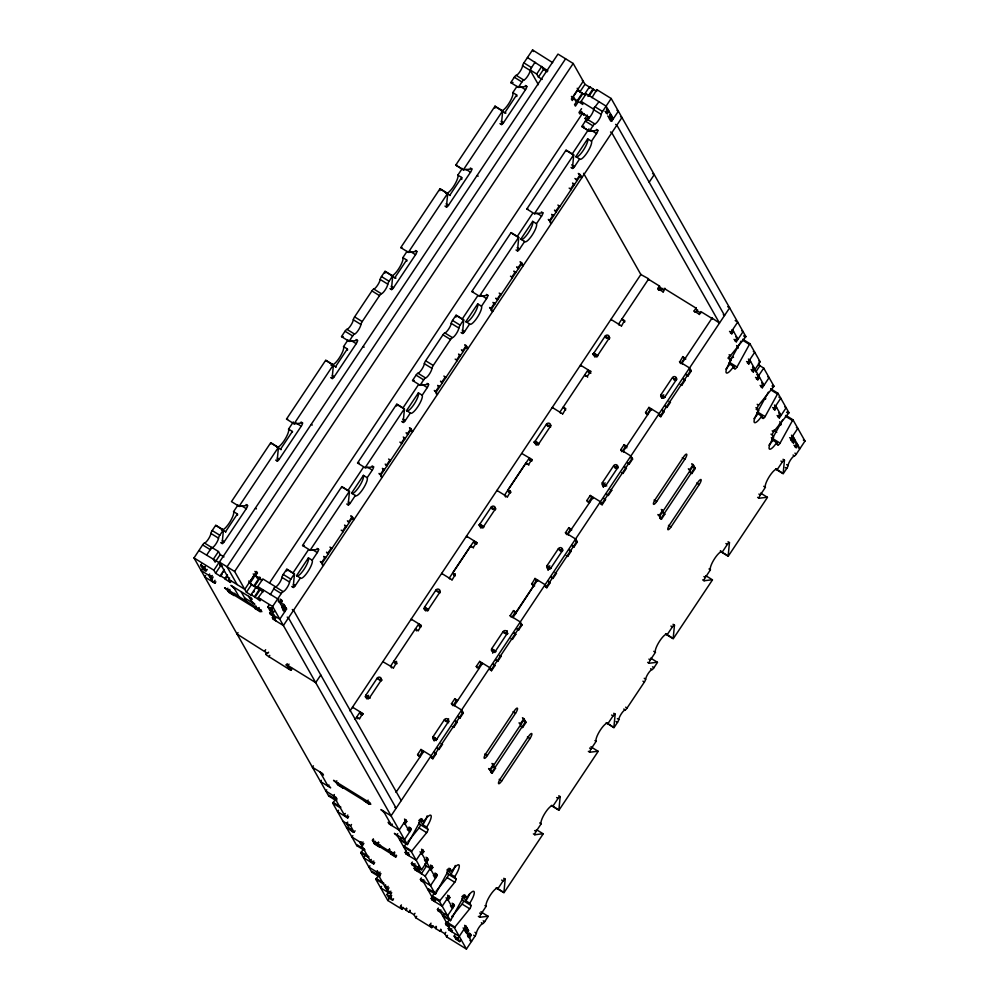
<?xml version="1.0" encoding="UTF-8"?>
<svg xmlns="http://www.w3.org/2000/svg" width="999" height="999" viewBox="0 0 999 999"><rect width="100%" height="100%" fill="white"/><g stroke="black" fill="none" stroke-linecap="round" stroke-linejoin="round"><path stroke-width="1.5" d="M215.747 526.348L215.821 525.524L223.426 530.219L222.128 543.493L220.704 542.619M270.729 443.843L270.816 443.007L278.421 447.714L277.123 460.989L275.687 460.114M286.701 571.078L286.863 569.418L294.468 574.113L293.169 587.4L291.745 586.513M325.724 361.338L325.799 360.502L333.404 365.209L332.105 378.484L330.681 377.597M341.77 487.737L341.858 486.913L349.463 491.608L348.164 504.882L346.728 504.008M384.94 273.177L385.102 271.528L392.707 276.224L391.408 289.498L389.985 288.624M396.678 406.056L396.84 404.408L404.445 409.103L403.146 422.377L401.723 421.503M439.935 190.672L440.097 189.011L447.702 193.719L446.403 206.993L444.967 206.106M455.981 317.083L456.143 315.422L463.748 320.117L462.45 333.391L461.026 332.517M494.917 108.167L495.079 106.506L502.684 111.201L501.386 124.488L499.962 123.601M516.008 250.012L517.445 250.886L518.743 237.612L511.138 232.917M566.033 151.236L566.121 150.399L573.726 155.107L572.427 168.381L571.003 167.507M503.771 878.283L505.194 879.17L503.896 892.444L496.278 887.749M558.753 795.778L560.177 796.653L558.878 809.939L552.222 805.831M613.748 713.274L615.172 714.148L613.873 727.434L606.256 722.739M673.051 624.288L674.475 625.162L673.176 638.448L665.559 633.753M728.034 541.783L729.457 542.657L728.159 555.943L720.554 551.248M783.029 459.278L784.452 460.152L783.154 473.439L776.011 469.031M320.779 674.999L315.696 682.617L288.049 665.546C281.056 661.475 296.303 673.526 289.323 669.43L266.621 655.207L265.821 654.333L268.619 652.197M386.925 894.517L390.597 896.752L392.607 900.311L388.836 897.926L386.925 894.555L387.899 893.181M426.061 857.192L428.346 859.59L421.578 869.754L411.326 851.648A3.084 0.774 -58.3 0 1 411.838 850.961L426.673 832.654A3.084 0.774 -58.3 0 0 427.934 829.357L426.635 827.072A10.777 2.71 -58.3 0 0 431.056 815.521A10.777 2.71 -58.3 0 0 423.626 821.74L422.327 819.467A3.084 0.774 -58.3 0 0 420.204 821.24L407.792 843.83A3.084 0.774 -58.3 0 1 407.33 844.58L399.725 839.884A3.084 0.774 -58.3 0 0 400.187 839.123L400.961 837.711M435.876 893.443L428.259 888.748A3.084 0.774 -58.3 0 1 427.797 889.51L435.402 894.205A3.084 0.774 -58.3 0 0 435.876 893.443L448.276 870.866A3.084 0.774 -58.3 0 1 450.399 869.08L451.698 871.365A10.777 2.71 -58.3 0 1 459.128 865.134A10.777 2.71 -58.3 0 1 454.707 876.697L456.006 878.983A3.084 0.774 -58.3 0 1 454.745 882.279L439.91 900.574A3.084 0.774 -58.3 0 0 439.398 901.273L450.399 920.703A3.084 0.774 -58.3 0 0 450.861 919.954L463.274 897.364A3.084 0.774 -58.3 0 1 465.397 895.591L466.695 897.864A10.777 2.71 -58.3 0 1 474.125 891.645A10.777 2.71 -58.3 0 1 469.705 903.196L471.004 905.481A3.084 0.774 -58.3 0 1 469.73 908.778L454.895 927.084A3.084 0.774 -58.3 0 0 454.395 927.771L466.433 949.05L475.087 936.075A3.084 0.774 -58.3 0 0 476.398 933.166A6.156 1.548 -58.3 0 1 479.008 927.372A6.156 1.548 -58.3 0 1 482.779 923.588A3.084 0.774 -58.3 0 0 484.665 921.702L488.236 916.345L480.906 911.837M730.182 360.889L739.485 343.956M740.259 342.545L741.046 341.121M733.466 367.894L734.889 368.781A3.084 0.774 -58.3 0 0 737.012 366.995L749.425 344.418A3.084 0.774 -58.3 0 1 749.887 343.656L742.756 339.248M450.399 920.703L442.794 916.008A3.084 0.774 -58.3 0 0 443.256 915.246L444.031 913.835M758.253 410.502L768.343 392.157M761.538 417.52L762.961 418.394A3.084 0.774 -58.3 0 0 765.084 416.62L777.497 394.031A3.084 0.774 -58.3 0 1 777.959 393.269L770.828 388.873M771.653 439.51A3.084 0.774 -58.3 0 0 772.477 438.424L782.554 420.079M776.535 444.018L777.959 444.905A3.084 0.774 -58.3 0 0 780.082 443.119L792.494 420.542A3.084 0.774 -58.3 0 1 792.956 419.78L785.826 415.372M328.708 796.041A3.084 0.774 -58.3 0 0 329.171 795.279L336.788 799.974A3.084 0.774 -58.3 0 1 336.313 800.736L328.708 796.041L194.006 557.942L202.622 544.917A3.084 0.774 -58.3 0 1 204.508 543.031A6.156 1.548 -58.3 0 0 208.279 539.26A6.156 1.548 -58.3 0 0 210.889 533.454A3.084 0.774 -58.3 0 1 212.2 530.556L215.772 525.199L223.376 529.895L219.805 535.252A3.084 0.774 -58.3 0 0 218.506 538.149A6.156 1.548 -58.3 0 1 215.884 543.956A6.156 1.548 -58.3 0 1 212.113 547.727A3.084 0.774 -58.3 0 0 210.24 549.625L202.622 544.917M349.076 341.296L352.647 335.939A3.084 0.774 -58.3 0 1 354.52 334.053A6.156 1.548 -58.3 0 0 358.291 330.282A6.156 1.548 -58.3 0 0 360.914 324.475A3.084 0.774 -58.3 0 1 362.212 321.578L379.52 295.617A3.084 0.774 -58.3 0 1 381.393 293.731A6.156 1.548 -58.3 0 0 385.164 289.96A6.156 1.548 -58.3 0 0 387.787 284.153A3.084 0.774 -58.3 0 1 389.086 281.256L392.657 275.899L385.052 271.204L381.481 276.561A3.084 0.774 -58.3 0 0 380.169 279.458A6.156 1.548 -58.3 0 1 377.56 285.264A6.156 1.548 -58.3 0 1 373.788 289.036A3.084 0.774 -58.3 0 0 371.903 290.921L354.608 316.883A3.084 0.774 -58.3 0 0 353.296 319.78A6.156 1.548 -58.3 0 1 350.686 325.587A6.156 1.548 -58.3 0 1 346.915 329.358A3.084 0.774 -58.3 0 0 345.03 331.243L341.458 336.601L349.263 341.408L357.505 340.384A3.084 0.774 -58.3 0 1 356.231 343.681L334.228 376.71A3.084 0.774 -58.3 0 1 332.105 378.484M552.672 62.65L532.567 49.95L523.888 62.875A3.084 0.774 -58.3 0 0 522.577 65.784A6.156 1.548 -58.3 0 1 519.967 71.591A6.156 1.548 -58.3 0 1 516.196 75.362A3.084 0.774 -58.3 0 0 514.31 77.248L510.739 82.605L518.543 87.413L526.785 86.389A3.084 0.774 -58.3 0 1 525.511 89.685L503.508 122.702A3.084 0.774 -58.3 0 1 501.386 124.488M221.403 529.882L221.728 529.395A10.777 2.71 -58.3 0 0 229.158 523.176A10.777 2.71 -58.3 0 0 233.579 511.625L238.012 504.957M281.206 449.637A10.777 2.71 -58.3 0 1 280.519 449.238L276.711 446.89A10.777 2.71 -58.3 0 0 284.141 440.671A10.777 2.71 -58.3 0 0 288.561 429.108L293.319 421.965M331.069 365.334L331.705 364.385A10.777 2.71 -58.3 0 0 339.136 358.166A10.777 2.71 -58.3 0 0 343.544 346.603L347.989 339.935M391.133 275.574A10.777 2.71 -58.3 0 0 398.651 268.856A10.777 2.71 -58.3 0 0 402.859 257.63L406.98 251.436M445.679 193.369L445.991 192.894A10.777 2.71 -58.3 0 0 453.421 186.676A10.777 2.71 -58.3 0 0 457.842 175.112L462.287 168.444M505.981 113.024A10.777 2.71 -58.3 0 1 504.782 112.737L500.986 110.39A10.777 2.71 -58.3 0 0 508.416 104.158A10.777 2.71 -58.3 0 0 512.824 92.607L516.958 86.413M206.693 555.019L211.763 547.402L218.456 551.535L220.18 554.582L223.988 556.93M239.098 506.318L278.371 447.39L270.754 442.694L231.481 501.61L239.285 506.431L247.527 505.394A3.084 0.774 -58.3 0 1 246.266 508.703L224.251 541.72A3.084 0.774 -58.3 0 1 222.128 543.493M294.081 423.813L333.354 364.885L325.749 360.177L286.476 419.105L294.28 423.913L302.51 422.889A3.084 0.774 -58.3 0 1 301.248 426.198L279.245 459.215A3.084 0.774 -58.3 0 1 277.123 460.989M408.379 252.322L447.652 193.394L440.035 188.686L400.761 247.615L408.566 252.422L416.808 251.398A3.084 0.774 -58.3 0 1 415.547 254.708L393.531 287.724A3.084 0.774 -58.3 0 1 391.408 289.498M518.356 87.3L521.928 81.943A3.084 0.774 -58.3 0 1 523.801 80.057A6.156 1.548 -58.3 0 0 527.572 76.286A6.156 1.548 -58.3 0 0 530.194 70.479A3.084 0.774 -58.3 0 1 531.493 67.582L523.888 62.875M538.399 84.703L530.019 69.893L535.064 62.225L535.701 63.337M200.624 565.184C208.779 568.481 206.893 576.161 200.624 565.272L201.573 563.848M225.811 532.042A10.777 2.71 -58.3 0 1 225.524 531.755L237.375 513.973L233.579 511.625M280.519 449.238L292.37 431.468L288.561 429.108M331.705 364.385L335.502 366.733L347.352 348.951L343.544 346.603M391.009 275.399L394.805 277.747L406.655 259.977L402.859 257.63M450.074 195.542A10.777 2.71 -58.3 0 1 449.8 195.242L461.65 177.46L457.842 175.112M504.782 112.737L516.633 94.955L512.824 92.607M201.186 570.629L202.135 569.205M203.421 567.107L202.472 568.543L206.256 570.841L207.23 569.455M205.382 566.196L204.458 567.669L200.649 565.322M446.403 206.993A3.084 0.774 -58.3 0 0 448.526 205.22L470.529 172.19A3.084 0.774 -58.3 0 0 471.79 168.893L470.367 168.007M218.456 551.535L213.374 559.153L214.673 561.438M542.232 79.408L538.424 77.06L536.7 74.013L541.783 66.396L543.506 69.443L547.315 71.791M205.719 575.549L204.77 576.972L214.91 583.241L215.871 581.805M215.097 562.2L220.18 554.582M538.424 77.06L543.506 69.443M209.615 574.013L208.766 575.287L212.35 581.63M210.602 575.424L209.653 576.848L212.188 578.421L213.137 576.985M221.303 575.436L220.667 576.386L215.597 573.251L213.873 570.217L218.943 562.587L199.3 550.724M229.47 579.845L219.418 562.087L557.979 54.083L573.201 63.486L584.977 84.291L590.047 87.425L589.41 88.374M212.188 578.421L211.326 576.898L212.275 575.461M215.597 573.251L220.667 565.634L218.943 562.587M212.475 578.721L211.513 580.157L214.91 583.241M214.048 581.718L215.01 580.294M220.667 576.386L220.23 575.624L224.363 569.442M221.616 574.962L222.253 574.013M223.526 572.102L224.151 571.153M565.596 58.791L227.035 566.783L237.075 584.54M231.343 580.968L230.382 582.392L225.312 579.258L224.887 578.496L227.422 574.687M225.312 579.258L227.535 575.923M230.382 582.392L228.659 579.345L229.62 577.922M252.123 594.467L251.486 595.416L246.416 592.282L234.64 571.478L573.201 63.486M227.884 588.199L227.148 589.31L228.858 592.345L233.928 595.479L234.877 594.043M229.92 589.373L228.446 591.595L259.728 610.901L260.464 609.79M228.858 592.345L229.807 590.909M234.453 593.281L233.928 595.479M244.767 589.385L256.543 571.465L257.405 572.989L255.707 575.524L257.243 578.234M582.255 80.632L583.254 81.244L571.403 99.026L572.265 100.549L573.95 98.014L571.416 96.441M254.408 575.224L249.338 582.842L254.408 586.475L259.49 578.846L254.408 575.224L254.845 575.986M577.734 101.336L582.817 93.719L577.734 90.085L572.664 97.702L582.817 104.47L581.093 101.423L586.163 93.806L606.106 106.119L613.286 118.806L610.751 117.233M250.612 582.33L253.996 577.247M246.416 592.282L251.486 584.665L248.763 581.006M585.352 95.28L579.895 91.908L584.977 84.291M253.983 585.714L259.066 578.084M577.31 100.574L582.392 92.957M577.959 102.323L575.424 106.131L574.562 104.608L576.248 102.073L573.95 98.014M251.486 595.416L251.049 594.655L256.131 587.037L263.149 591.87M585.926 93.619L584.964 95.042L584.54 94.281L589.61 86.663L596.64 91.496M253.709 592.082L254.345 591.133M251.486 584.665L259.49 589.597L257.767 586.563L262.837 578.933L275.175 586.55L270.342 594.617M260.926 599.238L259.977 600.661L254.47 596.765L259.553 589.148M587.961 96.391L593.031 88.774M254.907 597.527L259.977 589.909M589.023 96.204L593.468 89.535M581.555 108.666L579.008 112.475L579.87 113.998L581.568 111.463L582.567 113.237L269.505 582.966M259.977 600.661L258.254 597.614L263.574 590.421M734.889 368.781L733.603 366.496A10.777 2.71 -58.3 0 1 726.173 372.714A10.777 2.71 -58.3 0 1 730.581 361.163L729.295 358.878A3.084 0.774 -58.3 0 1 730.556 355.582L745.391 337.287A3.084 0.774 -58.3 0 0 745.891 336.588L611.188 98.501L596.815 89.623L591.982 97.677M238.024 632.642L237.075 634.065L267.695 653.508M255.894 605.856L254.633 607.767L255.057 608.528L260.14 611.663L261.089 610.227M583.354 114.535L583.99 113.574M255.057 608.528L256.019 607.092M583.778 115.297L584.415 114.336M259.166 607.517L258.429 608.628L259.728 610.901M585.701 119.405L585.139 118.406L587.362 115.072M281.268 593.518L273.664 588.823A3.084 0.774 -58.3 0 1 275.549 586.925A6.156 1.548 -58.3 0 0 279.32 583.154A6.156 1.548 -58.3 0 0 281.93 577.347A3.084 0.774 -58.3 0 1 283.241 574.45L286.813 569.093L294.418 573.788L290.846 579.145A3.084 0.774 -58.3 0 0 289.548 582.055A6.156 1.548 -58.3 0 1 286.925 587.849A6.156 1.548 -58.3 0 1 283.154 591.633A3.084 0.774 -58.3 0 0 281.268 593.518L272.627 606.493L407.33 844.58M420.117 385.202L423.676 379.845A3.084 0.774 -58.3 0 1 425.562 377.947A6.156 1.548 -58.3 0 0 429.333 374.175A6.156 1.548 -58.3 0 0 431.943 368.369A3.084 0.774 -58.3 0 1 433.254 365.472L450.549 339.523A3.084 0.774 -58.3 0 1 452.435 337.625A6.156 1.548 -58.3 0 0 456.206 333.853A6.156 1.548 -58.3 0 0 458.828 328.047A3.084 0.774 -58.3 0 1 460.127 325.15L463.698 319.792L456.093 315.097L452.522 320.454A3.084 0.774 -58.3 0 0 451.211 323.351A6.156 1.548 -58.3 0 1 448.601 329.158A6.156 1.548 -58.3 0 1 444.83 332.929A3.084 0.774 -58.3 0 0 442.944 334.815L425.649 360.776A3.084 0.774 -58.3 0 0 424.338 363.673A6.156 1.548 -58.3 0 1 421.728 369.48A6.156 1.548 -58.3 0 1 417.957 373.251A3.084 0.774 -58.3 0 0 416.071 375.137L412.5 380.494L420.304 385.314L428.534 384.278A3.084 0.774 -58.3 0 1 427.272 387.587L422.202 395.204A10.777 2.71 -58.3 0 1 417.782 406.755A10.777 2.71 -58.3 0 1 410.352 412.987L405.269 420.604A3.084 0.774 -58.3 0 1 403.146 422.377M602.534 111.476L594.929 106.781A3.084 0.774 -58.3 0 0 593.618 109.678A6.156 1.548 -58.3 0 1 591.008 115.484A6.156 1.548 -58.3 0 1 587.237 119.256A3.084 0.774 -58.3 0 0 585.352 121.141L581.78 126.498L589.398 131.194L592.956 125.837A3.084 0.774 -58.3 0 1 594.842 123.951A6.156 1.548 -58.3 0 0 598.613 120.18A6.156 1.548 -58.3 0 0 601.223 114.373A3.084 0.774 -58.3 0 1 602.534 111.476L611.188 98.501M598.975 101.711L593.418 109.041L581.093 101.423M586.438 120.692L588.661 117.358M587.275 118.119L588.861 118.431M268.793 605.344L267.894 606.868L271.691 609.215M293.182 572.664L308.316 549.962M348.176 490.159L363.299 467.457M403.159 407.654L418.294 384.952M462.462 318.669L477.597 295.966M517.457 236.164L532.579 213.461M572.439 153.646L588.948 128.883M271.266 607.654L269.68 610.039L273.476 612.512L271.603 609.078L272.59 607.692M310.14 550.212L349.413 491.283L341.795 486.588L302.522 545.516L310.327 550.324L318.569 549.3A3.084 0.774 -58.3 0 1 317.295 552.597L312.225 560.214A10.777 2.71 -58.3 0 1 307.804 571.765A10.777 2.71 -58.3 0 1 300.374 577.996L295.292 585.614A3.084 0.774 -58.3 0 1 293.169 587.4M365.122 467.707L404.395 408.778L396.79 404.083L357.517 463.012L365.322 467.819L373.551 466.783A3.084 0.774 -58.3 0 1 372.29 470.092L367.207 477.709A10.777 2.71 -58.3 0 1 362.799 489.26A10.777 2.71 -58.3 0 1 355.357 495.492L350.287 503.109A3.084 0.774 -58.3 0 1 348.164 504.882M479.42 296.216L518.693 237.287L511.076 232.592L471.803 291.521L479.607 296.328L487.849 295.292A3.084 0.774 -58.3 0 1 486.575 298.601L481.506 306.218A10.777 2.71 -58.3 0 1 477.085 317.769A10.777 2.71 -58.3 0 1 469.655 324.001L464.572 331.618A3.084 0.774 -58.3 0 1 462.45 333.391M534.403 213.711L573.676 154.783L566.071 150.075L526.798 209.003L534.602 213.823L542.832 212.787A3.084 0.774 -58.3 0 1 541.57 216.096L536.488 223.714A10.777 2.71 -58.3 0 1 532.08 235.264A10.777 2.71 -58.3 0 1 524.637 241.496L519.567 249.113A3.084 0.774 -58.3 0 1 517.445 250.886M274.013 614.572L273.052 616.008L270.517 614.435L269.655 612.911L270.617 611.488M270.517 614.435L271.478 613.011M300.374 577.996L296.566 575.649L308.416 557.867L312.225 560.214M355.357 495.492L351.561 493.144L363.411 475.362L367.207 477.709M410.352 412.987L406.543 410.626L418.394 392.857L422.202 395.204M469.655 324.001L465.846 321.653L477.697 303.871L481.506 306.218M524.637 241.496L520.841 239.136L532.692 221.366L536.488 223.714M579.632 158.978L575.824 156.631L587.674 138.861L591.483 141.209A10.777 2.71 -58.3 0 1 587.062 152.76A10.777 2.71 -58.3 0 1 579.632 158.978L574.55 166.608A3.084 0.774 -58.3 0 1 572.427 168.381M279.982 599L281.406 599.887L279.72 602.422L278.284 601.548M606.443 109.628L608.978 111.189L607.292 113.736L606.43 112.213L608.116 109.665L606.693 108.791M274.438 610.963L273.489 612.387L269.68 610.039L267.819 606.73L271.553 609.015M607.292 111.538L607.916 110.589M273.039 613.211L272.19 614.485L275.786 620.829M280.569 603.945L282.267 601.41L281.406 599.887M620.529 116.646L621.952 117.532L283.391 625.524L273.251 619.255L272.39 617.732L273.339 616.308M591.483 141.209L596.553 133.579A3.084 0.774 -58.3 0 0 597.814 130.282L596.391 129.408M273.251 619.255L274.201 617.832M282.367 607.117L284.066 604.582L282.642 603.696M609.727 114.71L611.638 115.884L609.939 118.431L609.078 116.908L610.776 114.361M275.874 617.869L274.925 619.305L272.39 617.732M284.066 604.582L284.927 606.106L283.229 608.641L281.805 607.754M284.29 606.618L285.714 607.492L284.016 610.039L282.592 609.153M616.932 110.302L618.369 111.189L611.588 121.341L610.726 119.818L612.424 117.283L610.052 115.809M285.714 607.492L286.576 609.015L279.807 619.18L269.655 612.911M322.028 564.535L323.451 565.409L321.728 562.362L325.125 557.28L323.688 556.406M326.948 552.934L328.371 553.808L327.934 553.046L331.331 547.976L329.895 547.09M343.044 531.805L342.607 531.043L345.991 525.961L344.568 525.074M347.827 521.603L349.25 522.489L348.813 521.728L352.21 516.645L350.774 515.759M380.719 476.473L382.142 477.36L380.419 474.313L383.803 469.23L382.38 468.356M385.626 464.885L387.05 465.759L386.625 464.997L390.01 459.915L388.586 459.041M401.723 443.743L401.298 442.982L404.682 437.912L403.259 437.025M406.506 433.554L407.929 434.44L407.505 433.678L410.889 428.596L409.465 427.709M436.014 393.506L437.462 394.393L435.714 391.346L439.098 386.263L437.674 385.377M440.921 381.905L442.357 382.792L441.92 382.03L445.304 376.948L443.881 376.061M457.03 360.776L456.593 360.015L459.977 354.932L458.553 354.058M461.8 350.587L463.236 351.461L462.799 350.699L466.183 345.617L464.76 344.742M490.834 310.239L492.732 311.413L491.008 308.366L494.405 303.284L492.969 302.41M496.228 298.938L497.652 299.812L497.215 299.051L500.611 293.981L499.175 293.094M512.325 277.797L511.888 277.048L515.272 271.965L513.848 271.079M517.107 267.607L518.531 268.494L518.094 267.732L521.49 262.65L520.054 261.763M549.999 222.477L551.423 223.364L549.7 220.317L553.084 215.235L551.66 214.36M554.907 210.889L556.331 211.763L555.906 211.001L559.29 205.919L557.867 205.045M571.003 189.748L570.579 188.986L573.963 183.903L572.539 183.029M575.786 179.558L577.21 180.432L576.785 179.67L580.169 174.6L578.271 173.426M264.71 651.136L265.659 649.712M265.834 654.295L266.795 652.859M268.818 656.768L269.78 655.344M286.251 665.109L287.213 663.673M288.049 665.546L289.011 664.123M289.323 669.43L290.284 668.006M291.258 670.017L292.158 668.518M649.175 182.243L654.258 174.625L652.534 173.551M313.399 765.858L312.437 767.282L322.59 773.551L323.451 775.074L320.916 773.501M350 710.926L640.983 274.325M481.868 525.312L481.156 526.373A2.31 2.21 -29.5 0 0 480.819 528.071M366.82 698.875A2.31 2.21 -29.5 0 1 367.195 697.414L368.606 695.292M425.499 610.826A2.31 2.21 -29.5 0 1 425.874 609.365L426.585 608.304M537.175 442.357L536.475 443.419A2.31 2.21 -29.5 0 0 536.138 445.104M595.866 354.308L595.154 355.357A2.31 2.21 -29.5 0 0 594.817 357.055M455.057 575.986L452.659 573.014L470.691 545.916L473.476 547.914M355.07 719.442L360.115 711.875L361.838 714.922L362.687 713.648M648.601 279.021L618.543 324.101L619.193 325.249M396.054 663.848L395.267 663.361L396.603 661.35M453.946 575.299L455.069 573.613M359.503 718.943L362.649 713.436L352.51 707.167L352.834 707.742M393.369 668.144L396.503 662.637L393.968 661.076L395.267 663.361M418.194 630.893L421.328 625.386L411.188 619.118L411.588 619.83M452.048 580.094L455.194 574.587L452.659 573.014M473.226 547.477L476.61 542.395L466.471 536.138L466.97 537M507.33 497.115L510.464 491.595L507.929 490.034L526.011 462.949L528.871 465.084M528.546 464.523L531.93 459.44L522.027 453.608M562.649 414.148L565.784 408.641L563.249 407.08L565.659 410.04M587.637 377.185L587.225 376.473L590.609 371.391L580.469 365.122L580.956 365.984M621.403 326.236L624.475 320.592L621.94 319.018L624.65 322.19M419.093 625.986L420.517 626.86L421.153 625.911M473.913 542.719L475.824 543.893L476.66 542.619M529.695 460.039L531.118 460.914L531.967 459.652M587.899 371.69L589.797 372.864L590.859 371.278M321.366 780.294L320.517 781.555L330.669 787.824L327.26 784.739M658.728 290.272L657.754 288.561L659.44 286.014L648.451 279.233M328.971 784.989L328.122 786.263L320.055 771.99M659.465 290.209L660.739 288.299L659.44 286.014M326.748 789.809L325.899 791.071L336.051 797.339L336.913 798.863L334.378 797.289M659.827 289.36L660.776 289.947L661.937 288.199M336.85 780.793L336.114 781.905L337.812 784.939L342.894 788.074L342.457 787.312M663.149 292.257L665.047 288.349M338.149 783.079L337.4 784.19L368.681 803.496L369.43 802.384M334.353 794.505L333.516 795.778L345.179 816.395M338.524 810.264L337.562 811.688L347.714 817.956L348.663 816.533M345.267 813.436L344.318 814.872L347.714 817.956M346.853 816.433L347.802 815.009M355.095 830.818C352.809 836.2 346.503 823.663 346.753 823.551L347.702 822.127M351.511 824.475L350.562 825.911L354.17 832.329L346.541 827.547M368.132 800.099L367.395 801.21L368.681 803.496M694.755 312.138L694.105 311.001L696.328 307.667M350.349 829.894L351.298 828.471M696.141 312.175L697.614 309.952M699.425 314.56L700.873 311.588L711.862 318.381M352.872 835.639L351.923 837.062L362.063 843.331L362.924 844.854L363.886 843.418M418.244 755.681L417.594 754.532L420.979 749.462L431.131 755.719L432.854 758.765L436.238 753.683L434.378 752.047M452.023 704.732L451.448 703.733L454.845 698.651L457.617 700.649M477.01 667.769L476.286 666.483L479.67 661.4L489.81 667.669L491.533 670.716L494.917 665.634L493.069 663.985M510.789 616.82L510.139 615.684L513.523 610.601L516.296 612.599M531.843 583.953L534.989 578.446L545.129 584.702L546.828 587.737L550.224 582.654L548.364 581.018M566.183 534.003L565.459 532.729L568.843 527.647L571.778 529.92M587.687 501.96L586.875 500.536L590.259 495.454L600.411 501.723L602.135 504.77L605.519 499.687L603.658 498.051M621.465 451.024L620.729 449.737L624.125 444.655L626.897 446.653M646.453 414.061L645.566 412.487L648.95 407.405L659.09 413.673L660.814 416.72L664.198 411.638L662.349 409.99M679.657 362.113L682.804 356.606L685.826 359.028M361.351 841.857L360.389 843.281L362.924 844.854M419.105 756.505L422.277 751.735L420.979 749.462M452.959 705.706L456.131 700.936L454.845 698.651M478.209 667.819L480.956 663.686L479.67 661.4M512.062 617.02L514.81 612.887L513.523 610.601M534.989 578.446L536.276 580.731L533.054 585.901M566.957 534.69L570.129 529.932L568.843 527.647M588.811 501.873L591.558 497.739L590.259 495.454M624.125 444.655L625.411 446.94L621.865 451.735M647.277 414.135L650.237 409.69L648.95 407.405M680.918 363.648L684.09 358.891L682.804 356.606M362.063 843.331L363.024 841.907M395.979 792.344L423.763 751.448M549.762 569.23L547.09 565.609L558.404 548.688A2.31 2.21 -29.5 0 1 561.575 547.952A2.31 2.21 -29.5 0 1 562.2 551.036L562.449 551.46M712 318.169L681.955 363.249L682.442 364.111M435.114 737.849L434.403 738.91A2.31 2.21 -29.5 0 0 434.128 740.821M493.793 649.8L493.094 650.861A2.31 2.21 -29.5 0 0 492.807 652.772M548.201 570.029A2.31 2.21 -29.5 0 1 548.401 567.894L549.812 565.784M605.094 482.804L603.683 484.915A2.31 2.21 -29.5 0 0 603.483 487.037M663.786 394.742L662.374 396.865A2.31 2.21 -29.5 0 0 661.987 398.102M434.203 740.621L434.84 739.672L433.116 736.625L444.393 719.692A2.31 2.21 -29.5 0 1 447.564 718.968A2.31 2.21 -29.5 0 1 448.201 722.04L448.601 722.764M446.753 721.79L448.663 718.93M492.669 652.896L493.518 651.623L491.795 648.576L503.084 631.643A2.31 2.21 -29.5 0 1 506.256 630.918A2.31 2.21 -29.5 0 1 506.88 633.99L507.13 634.415M505.444 633.741L507.342 630.881M547.976 569.917L548.813 568.643M560.526 551.086L562.012 548.863M603.271 486.95L604.12 485.676L602.397 482.629L613.673 465.696A2.31 2.21 -29.5 0 1 616.845 464.972A2.31 2.21 -29.5 0 1 617.482 468.044L617.719 468.481M615.821 468.106L617.307 465.884M662.374 398.264L661.076 394.58L672.364 377.647A2.31 2.21 -29.5 0 1 675.536 376.91A2.31 2.21 -29.5 0 1 676.161 379.995L676.41 380.419M674.512 380.057L675.986 377.834M380.607 845.741L379.657 847.177L374.588 844.043L372.427 840.234L373.376 838.81M373.663 839.709L372.827 840.971L393.956 854.02L394.805 852.759M364.86 855.781L363.586 857.679L373.726 863.948L374.687 862.524M375.387 841.358L374.113 843.256L395.254 856.305L396.091 855.032M374.588 844.043L375.537 842.619M437.637 748.576L439.061 749.45L442.445 744.367L442.008 743.606M452.297 726.56L453.733 727.434L457.117 722.364L455.257 720.716M458.504 717.245L459.94 718.131L463.324 713.049L461.6 710.002L451.448 703.733M496.316 660.514L497.739 661.4L501.123 656.318L500.699 655.556M510.988 638.511L512.412 639.385L515.796 634.303L513.936 632.667M517.195 629.195L518.618 630.069L522.002 624.999L520.279 621.952L510.139 615.684M551.61 577.547L553.046 578.421L556.431 573.351L555.993 572.589M566.283 555.531L567.707 556.418L571.091 551.336L569.243 549.687M572.489 546.216L573.913 547.102L577.31 542.02L575.586 538.973M606.917 494.58L608.341 495.454L611.725 490.372L611.288 489.61M621.578 472.564L623.014 473.439L626.398 468.356L624.537 466.72M627.784 463.249L629.22 464.123L632.604 459.053L630.881 456.006L620.729 449.737M665.596 406.518L667.02 407.405L670.404 402.322L669.979 401.561M680.269 384.503L681.693 385.389L685.077 380.307L683.216 378.671M686.475 375.199L687.899 376.074L691.283 370.991L689.56 367.957L679.42 361.688M378.883 842.694L377.934 844.13L378.459 841.945M392.382 824.138L391.533 825.411L383.454 811.138M380.182 844.979L379.657 847.177M371.291 859.427L370.329 860.863L373.726 863.948M372.04 861.113L371.191 862.387L359.528 841.77M369.917 865.771L368.968 867.194L379.121 873.463L379.982 874.987L380.931 873.551M372.864 862.424L373.826 861.001M404.483 819.068L405.906 819.942L399.138 830.107L388.998 823.838L388.136 822.314L390.671 823.888M731.58 330.082L733.491 331.256L731.792 333.791L730.931 332.267L737.699 322.115L735.164 320.542M397.764 833.653L396.915 834.927L408.579 855.544L409.428 854.27M405.906 819.942L406.768 821.465L405.082 824.013L403.658 823.126M389.872 849.487L388.923 850.911L389.448 848.725M377.422 870.629L376.573 871.902L388.249 892.519L389.086 891.245M391.171 851.772L390.646 853.958L395.716 857.092L396.665 855.668M378.396 871.99L377.435 873.413L379.982 874.987M390.646 853.958L391.596 852.534M379.121 873.463L380.07 872.04M395.716 857.092L393.569 853.283L394.518 851.86M409.003 827.06L410.439 827.934L408.741 830.481L407.317 829.595M741.658 330.744L743.081 331.631L736.313 341.783L735.451 340.259L737.15 337.724L735.714 336.838M410.439 827.934L411.301 829.457L404.52 839.622L394.38 833.353L397.777 836.45M728.883 356.518L729.52 356.243M731.305 360.177L730.818 359.315L732.517 356.78L733.516 357.405M381.593 886.388L380.631 887.811L390.784 894.08L391.733 892.656M421.528 849.2L422.964 850.074L416.183 860.239L406.044 853.97L405.182 852.447L406.131 851.023M385.602 884.739L384.652 886.175L388.049 889.26L389.011 887.824M406.044 853.97L406.993 852.547M408.666 852.584L407.717 854.02L405.182 852.447M386.463 886.263L385.514 887.686L388.049 889.26M387.187 887.736L388.149 886.313M388.336 889.56L387.387 890.996L390.784 894.08M389.922 892.557L390.871 891.133M415.771 865.146L414.822 866.583L412.287 865.009L411.426 863.486L412.375 862.062M388.836 897.926L390.384 895.491M403.459 907.467L402.185 909.377L387.812 900.499L388.761 899.075M390.759 896.952L391.708 895.529M412.287 865.009L413.236 863.586M748.626 360.214L750.536 361.388L748.838 363.923L747.976 362.4L754.745 352.247L753.321 351.361M414.91 863.623L413.961 865.059L417.557 871.403L418.506 869.967M487.362 755.544L515.584 713.211A4.62 1.161 -58.3 0 0 517.47 708.266A4.62 1.161 -58.3 0 0 514.285 710.926L486.076 753.258A4.62 1.161 -58.3 0 0 484.178 758.216A4.62 1.161 -58.3 0 0 487.362 755.544L484.827 753.983M656.643 501.548L684.864 459.215A4.62 1.161 -58.3 0 0 686.75 454.27A4.62 1.161 -58.3 0 0 683.566 456.93L655.356 499.263A4.62 1.161 -58.3 0 0 653.458 504.22A4.62 1.161 -58.3 0 0 656.643 501.548L654.108 499.987M422.964 850.074L423.826 851.598L422.127 854.145L420.704 853.258M392.607 900.224L393.556 898.788M435.402 894.205L425.162 876.098L415.022 869.829L414.16 868.306L415.109 866.882M415.022 869.829L415.971 868.406M418.718 865.971L417.769 867.407L421.353 873.75L426.436 866.133L425 863.586M417.644 868.443L416.695 869.879L414.16 868.306M427.485 858.066L425.786 860.614L424.363 859.727M749.887 343.656L760.139 361.763L753.358 371.915L752.497 370.392L754.195 367.857L752.771 366.97M493.681 766.508L495.541 768.156L492.157 773.226L489.997 769.43L493.394 764.347L491.958 763.461M519.48 723.588L520.904 724.462L520.479 723.701L523.863 718.631L522.427 717.744M662.961 512.512L664.822 514.148L661.438 519.23L659.278 515.422L662.674 510.352L661.238 509.465M688.761 469.592L690.184 470.467L689.76 469.705L693.144 464.622L691.708 463.748M524.3 720.878L525.561 721.653L491.708 772.452L490.409 770.179L524.275 719.38L523.001 718.593M755.793 371.94L759.914 365.759L758.478 363.211M402.185 909.377L400.462 906.33L401.411 904.907M424.75 881.006L423.801 882.442L421.266 880.868L420.404 879.345L421.353 877.921M521.203 726.635L522.627 727.509L526.011 722.427L523.863 718.631M690.484 472.627L691.907 473.514L695.292 468.431L693.144 464.622M421.266 880.868L422.215 879.445M425.162 876.098L431.93 865.933L430.507 865.059M757.604 376.074L759.502 377.247L757.816 379.782L756.955 378.259L763.723 368.107L758.653 364.972M423.788 879.644L422.939 880.918L434.602 901.535L435.876 899.624M431.93 865.933L432.792 867.457L431.106 870.004L429.67 869.118M410.339 910.913L409.39 912.337L405.969 910.226L406.493 908.041M405.969 910.226L406.918 908.79M409.39 912.337L409.902 910.151M435.027 873.051L436.451 873.925L434.765 876.473L433.341 875.586M767.682 376.735L769.105 377.622L762.337 387.774L761.475 386.251L763.161 383.716L761.738 382.829M436.451 873.925L437.312 875.449L430.544 885.614L420.404 879.345M501.723 780.918L529.932 738.586A4.62 1.161 -58.3 0 0 531.83 733.641A4.62 1.161 -58.3 0 0 528.646 736.3L500.437 778.633A4.62 1.161 -58.3 0 0 498.538 783.591A4.62 1.161 -58.3 0 0 501.723 780.918L499.188 779.357M671.003 526.923L699.213 484.59A4.62 1.161 -58.3 0 0 701.111 479.645A4.62 1.161 -58.3 0 0 697.926 482.305L669.717 524.637A4.62 1.161 -58.3 0 0 667.819 529.595A4.62 1.161 -58.3 0 0 671.003 526.923L668.468 525.362M433.042 925.748L431.78 927.646L415.746 917.756L414.023 914.709L414.985 913.273M415.746 917.756L416.695 916.32M447.552 895.191L448.976 896.066L442.207 906.23L432.067 899.962L431.206 898.438L432.155 897.015M765.284 399.113L765.321 397.115M432.067 899.962L433.017 898.538M434.69 898.576L433.741 900.012L431.206 898.438M441.795 911.138L440.846 912.574L438.311 911.001L437.45 909.477L438.399 908.054M438.311 911.001L439.26 909.577M431.78 927.646L430.057 924.599L431.006 923.176M774.65 406.206L776.548 407.38L774.862 409.915L774 408.391L780.768 398.239L778.87 397.065M440.834 909.777L439.985 911.051L451.648 931.667L452.497 930.394M448.976 896.066L449.837 897.589L448.151 900.136L446.728 899.25M441.158 929.944L440.209 931.368L435.552 928.496L436.076 926.31M435.552 928.496L436.501 927.072M452.072 903.183L453.509 904.058L451.81 906.605L450.387 905.718M784.727 406.868L786.151 407.754L779.382 417.907L778.521 416.383L780.219 413.848L778.783 412.962M453.509 904.058L454.37 905.581L447.589 915.746L437.45 909.477M440.209 931.368L440.721 929.182M773.688 430.994L774.325 430.045M449.875 925.411L448.926 926.847L446.391 925.274L445.529 923.75L446.478 922.327M446.391 925.274L447.34 923.85M780.656 425.387L779.869 424.9L780.506 423.951M449.325 923.413L448.064 925.324L445.529 923.75M466.433 949.05L446.565 936.787L444.842 933.74L445.804 932.304M464.597 925.324L466.034 926.198L459.253 936.363L449.113 930.094L448.251 928.571L449.2 927.147M449.113 930.094L450.062 928.67M451.735 928.708L450.786 930.144L448.251 928.571M446.565 936.787L447.527 935.351M460.714 940.196L459.765 941.62L455.956 939.272L454.158 936.1L455.007 934.839M455.956 939.272L456.805 938.011M791.695 436.338L793.606 437.512L791.907 440.047L791.046 438.524L797.814 428.371L796.39 427.485M459.765 941.62L457.967 938.448L458.916 937.025M466.034 926.198L466.895 927.721L465.197 930.269L463.773 929.382M466.258 928.246L467.682 929.12L465.984 931.655L464.56 930.781M793.119 439.11L795.254 440.434L793.556 442.969L792.694 441.446L794.392 438.911L792.969 438.024M793.556 440.771L794.193 439.822M606.53 722.727L613.923 727.759L617.494 722.402A3.084 0.774 -58.3 0 0 618.806 719.492A6.156 1.548 -58.3 0 1 621.415 713.686A6.156 1.548 -58.3 0 1 625.187 709.914A3.084 0.774 -58.3 0 0 627.072 708.029L644.367 682.08A3.084 0.774 -58.3 0 0 645.679 679.17A6.156 1.548 -58.3 0 1 648.289 673.363A6.156 1.548 -58.3 0 1 652.06 669.592A3.084 0.774 -58.3 0 0 653.945 667.707L657.517 662.349L650.661 658.129M467.682 929.12L468.543 930.643L466.845 933.178L465.659 932.454M478.371 916.383L479.807 917.269A3.084 0.774 -58.3 0 1 481.068 913.96L486.138 906.343A10.777 2.71 -58.3 0 1 490.559 894.792A10.777 2.71 -58.3 0 1 497.989 888.561L503.071 880.943A3.084 0.774 -58.3 0 1 505.194 879.17M533.366 833.878L534.79 834.752A3.084 0.774 -58.3 0 1 536.051 831.455L541.133 823.838A10.777 2.71 -58.3 0 1 545.554 812.287A10.777 2.71 -58.3 0 1 552.984 806.056L558.054 798.438A3.084 0.774 -58.3 0 1 560.177 796.653M588.349 751.373L589.785 752.247A3.084 0.774 -58.3 0 1 591.046 748.95L596.116 741.333A10.777 2.71 -58.3 0 1 600.536 729.769A10.777 2.71 -58.3 0 1 607.966 723.551L613.049 715.933A3.084 0.774 -58.3 0 1 615.172 714.148M647.652 662.387L649.088 663.261A3.084 0.774 -58.3 0 1 650.349 659.964L655.419 652.347A10.777 2.71 -58.3 0 1 659.839 640.796A10.777 2.71 -58.3 0 1 667.27 634.565L672.352 626.947A3.084 0.774 -58.3 0 1 674.475 625.162M702.647 579.882L704.07 580.756A3.084 0.774 -58.3 0 1 705.331 577.459L710.414 569.842A10.777 2.71 -58.3 0 1 714.834 558.279A10.777 2.71 -58.3 0 1 722.265 552.06L727.334 544.443A3.084 0.774 -58.3 0 1 729.457 542.657M757.629 497.377L759.065 498.251A3.084 0.774 -58.3 0 1 760.326 494.955L765.396 487.337A10.777 2.71 -58.3 0 1 769.817 475.774A10.777 2.71 -58.3 0 1 777.247 469.555L782.329 461.938A3.084 0.774 -58.3 0 1 784.452 460.152M468.906 932.929L470.342 933.815L468.643 936.35L467.457 935.626M796.003 443.943L797.914 445.117L796.215 447.664L795.354 446.141L797.052 443.606L795.853 442.869M470.342 933.815L471.191 935.339L469.505 937.874L468.081 937M792.956 419.78L804.994 441.058L796.353 454.033A3.084 0.774 -58.3 0 1 794.467 455.919A6.156 1.548 -58.3 0 0 790.696 459.69A6.156 1.548 -58.3 0 0 788.086 465.497A3.084 0.774 -58.3 0 1 786.775 468.406L783.204 473.763L775.599 469.055M510.339 493.007L509.228 492.32L510.352 490.621M516.058 612.175L534.14 585.089L531.593 583.528M356.78 845.654A3.084 0.774 -58.3 0 0 357.242 844.892L364.86 849.6A3.084 0.774 -58.3 0 1 364.385 850.349L356.78 845.654L332.704 803.096A3.084 0.774 -58.3 0 1 333.204 802.409L335.065 800.124M371.778 872.164A3.084 0.774 -58.3 0 0 372.24 871.403L379.857 876.098A3.084 0.774 -58.3 0 1 379.383 876.86L371.778 872.164L360.776 852.721A3.084 0.774 -58.3 0 1 361.288 852.022L364.061 848.601M762.961 418.394L761.675 416.108A10.777 2.71 -58.3 0 1 754.245 422.34A10.777 2.71 -58.3 0 1 758.653 410.789L757.367 408.504A3.084 0.774 -58.3 0 1 758.628 405.194L773.463 386.9A3.084 0.774 -58.3 0 0 773.963 386.213L763.723 368.107M387.812 900.499L375.774 879.232A3.084 0.774 -58.3 0 1 376.273 878.533L379.058 875.099M411.326 851.648L403.721 846.952A3.084 0.774 -58.3 0 1 404.22 846.253L406.081 843.968M407.929 841.682L419.056 827.959A3.084 0.774 -58.3 0 0 420.317 824.662L418.918 822.189M777.959 444.905L776.673 442.619A10.777 2.71 -58.3 0 1 769.23 448.838A10.777 2.71 -58.3 0 1 773.651 437.287L772.364 435.002A3.084 0.774 -58.3 0 1 773.626 431.705L788.461 413.411A3.084 0.774 -58.3 0 0 788.96 412.712L777.959 393.269M439.398 901.273L431.793 896.565A3.084 0.774 -58.3 0 1 432.292 895.878L435.077 892.444M436.001 891.308L447.127 877.584A3.084 0.774 -58.3 0 0 448.389 874.275L446.99 871.802M454.395 927.771L446.79 923.076A3.084 0.774 -58.3 0 1 447.29 922.377L449.15 920.091M451.923 916.657L462.125 904.083A3.084 0.774 -58.3 0 0 463.386 900.786L461.988 898.313M510.939 82.717L512.999 82.455M584.04 126.361L581.98 126.611L589.585 131.306L597.814 130.282M456.98 165.097L455.944 165.222L463.561 169.917L471.79 168.893M526.985 209.116L528.021 208.991M400.961 247.727L401.985 247.602M472.003 291.621L473.026 291.496M341.658 336.713L343.194 336.526M412.699 380.607L414.235 380.419M286.663 419.218L287.7 419.093M357.704 463.111L359.253 462.924M302.722 545.629L304.27 545.429M759.065 498.251L767.294 497.227M704.07 580.756L712.299 579.732M649.088 663.261L657.317 662.237M589.785 752.247L598.014 751.223M534.79 834.752L543.019 833.728M479.807 917.269L488.036 916.233M577.172 88.249L579.895 91.908M584.54 94.281L585.814 95.08M604.994 111.326L606.43 112.213M605.856 112.85L607.292 113.736M607.654 116.021L609.078 116.908M608.516 117.545L609.939 118.431M530.019 69.893L536.7 74.013M609.303 118.943L610.726 119.818M522.577 65.784L530.194 70.479M593.618 109.678L601.223 114.373M610.164 120.467L611.588 121.341M615.609 124.363L616.87 125.15L724.55 315.459L723.276 314.673M581.543 112.6L589.348 117.42M610.526 131.98L611.8 132.767L719.467 323.077L711.425 317.62L712.349 319.23M516.196 75.362L523.801 80.057M587.237 119.256L594.842 123.951M585.139 118.406L587.999 120.167M514.31 77.248L521.928 81.943M585.352 121.141L592.956 125.837M525.349 85.502L526.785 86.389M520.292 86.463L525.511 89.685M591.321 130.357L596.553 133.579M501.136 121.241L503.508 122.702M571.703 164.847L574.55 166.608M578.696 174.188L580.594 175.362L550.124 221.079L548.701 220.192M580.469 176.761L581.893 177.647L580.169 174.6M574.875 178.496L576.785 179.67M572.964 183.791L574.388 184.665L573.963 183.903M569.143 188.112L570.579 188.986M727.722 306.668L729.632 307.842L391.071 815.833L380.919 809.565L384.315 812.662M554.482 210.127L555.906 211.001M552.085 215.122L553.508 215.996L553.084 215.235M743.993 335.414L745.891 336.588M743.968 336.401L745.391 337.287M541.408 211.913L542.832 212.787M659.365 287.45L663.336 289.91M700.799 313.037L697.09 310.751L695.366 307.704L664.085 288.386L664.522 289.148M477.235 175.537L478.184 176.124M548.276 219.43L549.7 220.317M729.507 331.393L730.931 332.267M465.771 169.256L470.529 172.19M536.813 213.149L541.57 216.096M742.769 340.297L749.425 344.418M730.369 332.917L731.792 333.791M657.754 288.561L662.824 291.683M694.105 311.001L699.175 314.136M734.028 339.385L735.451 340.259M734.889 340.909L736.313 341.783M758.865 360.976L760.139 361.763M748.401 359.078L749.675 359.865L764.023 385.239L762.125 384.066M746.553 361.526L747.976 362.4M747.414 363.049L748.838 363.923M752.522 367.819L755.057 369.38M729.133 354.695L730.556 355.582M751.073 369.518L752.497 370.392M751.935 371.041L753.358 371.915M756.743 374.55L758.641 375.724M728.92 358.142L730.818 359.315M772.539 385.327L773.963 386.213M727.871 358.004L729.295 358.878M772.04 386.026L773.463 386.9M755.519 377.385L756.955 378.259M737.012 366.995L729.407 362.3A3.084 0.774 -58.3 0 1 728.758 363.186M756.38 378.908L757.816 379.782M733.603 366.496L729.794 364.148A10.777 2.71 -58.3 0 1 725.861 369.018M770.841 389.922L777.497 394.031M760.052 385.377L761.475 386.251M760.913 386.9L762.337 387.774M445.991 192.894L449.8 195.242M787.537 411.825L788.96 412.712M764.685 398.064L765.796 398.751M786.563 412.237L788.461 413.411M774.425 405.07L775.686 405.856L781.081 415.372L779.17 414.198M446.141 203.746L448.526 205.22M517.182 247.64L519.567 249.113M772.577 407.517L774 408.391M785.364 416.133L792.494 420.542M773.438 409.041L774.862 409.915M777.097 415.509L778.521 416.383M684.09 358.891L684.889 359.378M757.205 404.32L758.628 405.194M777.959 417.033L779.382 417.907M755.943 407.617L757.367 408.504M520.491 262.525L521.915 263.411L491.446 309.128L490.022 308.254M621.091 325.674L610.938 319.405L611.351 320.117M756.118 409.215L758.653 410.789M780.119 424.063L780.756 424.463M521.778 264.81L523.201 265.697L521.49 262.65M689.435 369.355L690.858 370.229L660.389 415.959L658.953 415.072M803.346 440.035L804.994 441.058M689.859 370.117L691.283 370.991M757.954 412.212L765.084 416.62M761.675 416.108L757.866 413.761A10.777 2.71 -58.3 0 1 753.933 418.643M791.47 435.202L792.744 435.989L799.924 448.676L798.263 447.652M516.67 266.845L518.094 267.732M789.622 437.649L791.046 438.524M686.038 374.438L687.899 376.074M790.484 439.173L791.907 440.047M790.796 440.272L792.694 441.446M773.576 430.432L776.747 432.38M792.132 442.082L793.556 442.969M772.202 430.819L773.626 431.705M514.285 271.84L515.709 272.727L515.272 271.965M793.93 445.254L795.354 446.141M794.792 446.778L796.215 447.664M683.653 379.433L685.077 380.307M770.941 434.128L772.364 435.002M510.464 276.161L511.888 277.048M772.477 438.424L780.082 443.119M794.917 453.146L796.353 454.033M771.353 437.599L772.864 440.272L776.673 442.619M793.044 455.044L794.467 455.919M780.906 461.051L782.329 461.938M786.65 464.622L788.086 465.497M785.351 467.52L786.775 468.406M592.619 353.796L595.154 355.357L593.868 353.084L605.157 336.151A2.31 2.21 -29.5 0 1 608.329 335.414A2.31 2.21 -29.5 0 1 608.953 338.499L609.365 339.21M592.732 354.358L597.015 357.005M662.799 397.627L663.748 398.214M668.98 401.436L670.404 402.322M775.823 468.668L777.247 469.555M495.791 298.177L497.215 299.051M415.372 250.524L416.808 251.398M486.413 294.418L487.849 295.292M665.159 405.756L667.02 407.405M409.84 251.174L415.547 254.708M480.881 295.08L486.575 298.601M493.406 303.172L494.83 304.046L494.405 303.284M662.774 410.751L664.198 411.638M489.585 307.492L491.008 308.366M587.949 371.228L590.958 373.089M650.237 409.69L650.873 410.077M659.39 415.834L660.814 416.72M587.225 376.473L584.69 374.9L585.414 376.186M645.566 412.487L648.339 414.485M763.736 486.301L765.396 487.337M760.639 493.119L767.482 497.34L728.209 556.268L720.604 551.56M758.89 494.068L760.326 494.955M682.329 457.654L684.864 459.215M692.282 464.597L693.556 465.372L659.69 516.171L658.428 515.397M693.581 466.883L694.842 467.657L660.988 518.456L659.715 517.682M693.868 467.557L695.292 468.431M381.481 276.561L389.086 281.256M452.522 320.454L460.127 325.15M688.323 468.831L689.76 469.705M380.169 279.458L387.787 284.153M391.158 286.251L393.531 287.724M451.211 323.351L458.828 328.047M462.2 330.145L464.572 331.618M690.047 471.865L691.907 473.514M696.678 483.029L699.213 484.59M373.788 289.036L381.393 293.731M444.83 332.929L452.435 337.625M465.209 345.517L466.633 346.391L436.163 392.108L434.74 391.233M466.483 347.789L467.932 348.676L466.183 345.617M625.411 446.94L626.835 447.827M371.903 290.921L379.52 295.617M442.944 334.815L450.549 339.523M461.376 349.825L462.799 350.699M562.4 413.723L552.26 407.455L552.584 408.029M630.744 457.405L632.167 458.291L601.698 504.008L600.274 503.121M631.181 458.166L632.604 459.053M458.978 354.82L460.414 355.694L459.977 354.932M627.36 462.487L629.22 464.123M455.169 359.128L456.593 360.015M624.974 467.482L626.398 468.356M725.911 543.556L727.334 544.443M354.608 316.883L362.212 321.578M425.649 360.776L433.254 365.472M353.296 319.78L360.914 324.475M424.338 363.673L431.943 368.369M661.675 510.227L663.099 511.113L662.674 510.352M663.398 513.274L664.822 514.148M720.354 550.886L722.265 552.06M657.854 514.547L659.278 515.422M440.497 381.143L441.92 382.03M660.014 518.356L661.438 519.23M533.941 441.845L536.475 443.419L535.189 441.133L546.465 424.2A2.31 2.21 -29.5 0 1 549.637 423.464A2.31 2.21 -29.5 0 1 550.274 426.548L550.599 427.122M534.053 442.42L538.336 445.054M604.12 485.676L605.069 486.263M610.302 489.498L611.725 490.372M346.915 329.358L354.52 334.053M417.957 373.251L425.562 377.947M438.099 386.138L439.535 387.025L439.098 386.263M345.03 331.243L352.647 335.939M416.071 375.137L423.676 379.845M606.48 493.818L608.341 495.454M356.069 339.498L357.505 340.384M427.11 383.404L428.534 384.278M363.249 346.566L364.198 347.153M434.29 390.459L435.714 391.346M351.011 340.459L356.231 343.681M421.566 384.053L427.272 387.587M604.095 498.813L605.519 499.687M708.99 568.955L710.414 569.842M529.258 459.278L531.955 460.939M591.558 497.739L592.981 498.626M600.699 503.883L602.135 504.77M586.875 500.536L589.66 502.534M705.644 575.624L712.499 579.845L673.226 638.773L665.621 634.078M703.908 576.573L705.331 577.459M332.33 375.537L334.228 376.71M402.897 419.13L405.269 420.604M409.89 428.471L411.313 429.358L380.844 475.074L379.42 474.188M411.188 430.756L412.612 431.643L410.889 428.596M570.129 529.932L570.928 530.419M406.081 432.792L407.505 433.678M507.08 496.678L496.94 490.422L497.277 490.996M565.459 532.729L575.599 538.985M575.461 540.397L576.898 541.271L546.416 586.987L544.992 586.113M575.874 541.146L577.31 542.02M403.683 437.787L405.107 438.673L404.682 437.912M572.065 545.454L573.913 547.102M399.862 442.107L401.298 442.982M569.667 550.449L571.091 551.336M670.928 626.061L672.352 626.947M665.846 633.691L667.27 634.565M385.202 464.123L386.625 464.997M547.09 565.609L551.161 568.394M478.646 524.825L481.181 526.386L479.87 524.088L491.171 507.167A2.31 2.21 -29.5 0 1 494.318 506.431A2.31 2.21 -29.5 0 1 494.955 509.502L495.217 509.952M480.182 526.273L483.029 528.034M554.994 572.464L556.431 573.351M311.338 424.45L312.287 425.037M382.804 469.118L384.228 469.992L383.803 469.23M301.086 422.015L302.51 422.889M372.127 465.909L373.551 466.783M551.186 576.785L553.046 578.421M378.996 473.426L380.419 474.313M296.016 422.964L301.248 426.198M367.532 467.157L372.29 470.092M548.788 581.78L550.224 582.654M653.758 651.323L655.419 652.347M473.938 542.232L476.798 544.005M536.276 580.731L536.913 581.118M545.404 586.863L546.828 587.737M648.913 659.09L650.349 659.964M652.509 666.832L653.945 667.707M650.636 668.718L652.06 669.592M644.243 678.296L645.679 679.17M642.944 681.193L644.367 682.08M277.335 458.042L279.245 459.215M348.376 501.935L350.287 503.109M514.81 612.887L515.921 613.573M351.211 516.52L352.635 517.407L322.165 563.124L320.741 562.25M451.81 579.67L441.658 573.401L442.07 574.113M352.497 518.806L353.921 519.692L352.21 516.645M520.154 623.351L521.578 624.238L491.108 669.954L489.672 669.068M520.579 624.113L522.002 624.999M347.39 520.841L348.813 521.728M516.758 628.433L518.618 630.069M345.005 525.836L346.428 526.723L345.991 525.961M514.373 633.428L515.796 634.303M341.183 530.157L342.607 531.043M625.636 707.155L627.072 708.029M623.763 709.04L625.187 709.914M611.625 715.047L613.049 715.933M617.37 718.618L618.806 719.492M616.071 721.515L617.494 722.402M423.926 608.653L427.734 611.001M493.518 651.623L494.942 652.497M499.7 655.444L501.123 656.318M606.78 722.814L607.966 723.551M255.469 508.279L256.418 508.866M326.511 552.172L327.934 553.046M246.091 504.52L247.527 505.394M317.133 548.414L318.569 549.3M495.879 659.752L497.739 661.4M241.983 506.056L246.266 508.703M313.024 549.949L317.295 552.597M324.126 557.167L325.549 558.041L325.125 557.28M493.494 664.747L494.917 665.634M320.304 561.488L321.728 562.362M418.668 625.224L421.041 626.685M480.956 663.686L482.067 664.372M490.109 669.829L491.533 670.716M417.944 630.469L415.409 628.895L416.546 630.893M476.286 666.483L479.058 668.481M594.929 740.596L596.116 741.333M590.884 746.815L598.201 751.335L558.928 810.264L551.323 805.569M589.61 748.064L591.046 748.95M221.728 529.395L225.524 531.755M513.049 711.65L515.584 713.211M524.587 721.553L526.011 722.427M212.2 530.556L219.805 535.252M283.241 574.45L290.846 579.145M519.043 722.826L520.479 723.701M210.889 533.454L218.506 538.149M222.352 540.546L224.251 541.72M281.93 577.347L289.548 582.055M293.394 584.44L295.292 585.614M520.766 725.873L522.627 727.509M527.397 737.025L529.932 738.586M254.87 571.416L257.405 572.989M204.508 543.031L212.113 547.727M275.549 586.925L283.154 591.633M253.172 573.963L255.707 575.524M258.029 576.997L260.564 578.571L259.703 577.047M259.49 578.846L262.025 580.419M456.131 700.936L457.08 701.523M393.119 667.719L383.216 661.887M461.463 711.4L462.887 712.287L432.417 758.004L430.994 757.117M219.418 562.087L234.64 571.478M461.9 712.162L463.324 713.049M280.369 600.237L282.267 601.41M257.767 586.563L277.71 598.876L284.877 611.563L282.979 610.389M222.028 565.971L219.743 564.572L220.18 565.334M292.282 609.502L293.544 610.289L401.223 800.599M220.667 565.634L222.253 566.62M283.017 604.932L284.927 606.106M284.678 607.842L286.576 609.015M458.079 716.483L459.94 718.131M194.006 557.942L213.873 570.217M228.659 579.345L244.693 589.248M258.254 597.614L272.627 606.493M220.23 575.624L224.887 578.496M251.049 594.655L254.47 596.765M287.2 617.12L288.474 617.906L396.141 808.216L394.88 807.429M455.694 721.478L457.117 722.364M234.353 588.473L230.956 585.389L251.248 597.914L252.11 599.437L249.575 597.864M251.436 601.173L254.832 604.258L244.693 597.989M201.149 570.579L211.326 576.898M227.997 590.821L224.6 587.737L260.951 610.177L261.813 611.7L259.278 610.139L260.14 611.663M556.63 797.552L558.054 798.438M492.395 764.223L493.818 765.109L493.394 764.347M494.118 767.269L495.541 768.156M551.798 805.319L552.984 806.056M488.573 768.543L489.997 769.43M489.148 769.392L490.409 770.179M490.434 771.678L491.708 772.452M490.734 772.352L492.157 773.226M365.247 696.703L368.581 698.763M434.84 739.672L436.263 740.559M441.021 743.493L442.445 744.367M437.2 747.814L439.061 749.45M434.815 752.809L436.238 753.683M539.71 822.951L541.133 823.838M359.977 713.274L362.362 714.747M422.277 751.735L423.064 752.235M360.414 714.035L361.838 714.922M431.418 757.879L432.854 758.765M359.265 718.518L356.73 716.945L357.779 718.805M417.594 754.532L420.454 756.668M536.363 829.62L543.219 833.84L503.946 892.769L496.341 888.074M534.627 830.581L536.051 831.455M420.904 818.581L422.327 819.467M423.626 821.74L419.817 819.392L422.827 824.724L426.635 827.072M418.781 820.354L420.204 821.24M420.317 824.662L427.934 829.357M419.056 827.959L426.673 832.654M404.87 820.291L406.768 821.465M501.648 880.057L503.071 880.943M336.963 783.416L333.554 780.319L369.917 802.771L370.779 804.295L368.231 802.721L369.093 804.245L363.599 800.361M408.916 827.996L411.301 829.457M421.915 850.424L423.826 851.598M448.976 868.206L450.399 869.08M400.187 839.123L407.792 843.83M420.005 851.835L421.266 852.622L435.626 877.996L434.353 877.209M449.163 869.804L451.698 871.365M446.853 869.979L448.276 870.866M426.923 858.715L428.346 859.59M447.889 869.018L450.911 874.35L454.707 876.697M333.204 802.409L340.821 807.105A3.084 0.774 -58.3 0 0 340.309 807.804L332.704 803.096M404.22 846.253L411.838 850.961M448.389 874.275L456.006 878.983M425.062 861.15L426.648 862.137M430.894 866.283L432.792 867.457M447.127 877.584L454.745 882.279M425.012 865.246L430.244 868.481M434.94 873.988L437.312 875.449M484.952 905.606L486.138 906.343M463.973 894.704L465.397 895.591M342.944 821.203L350.562 825.911L346.753 823.551M411.426 863.486L421.578 869.754M466.695 897.864L462.887 895.516L465.896 900.848L469.705 903.196M372.427 840.234L377.497 843.368M388.499 850.149L393.569 853.283M461.85 896.478L463.274 897.364M463.386 900.786L471.004 905.481M479.632 913.086L481.068 913.96M462.125 904.083L469.73 908.778M447.939 896.415L449.837 897.589M446.016 897.826L447.29 898.613L452.672 908.128L451.248 907.242M483.229 920.828L484.665 921.702M452.934 904.707L454.37 905.581M481.356 922.714L482.779 923.588M361.288 852.022L368.893 856.73A3.084 0.774 -58.3 0 0 368.394 857.417L360.776 852.721M432.292 895.878L439.91 900.574M474.962 932.292L476.398 933.166M464.985 926.548L466.895 927.721M466.633 929.47L468.543 930.643M443.256 915.246L450.861 919.954M463.074 927.959L464.335 928.745L471.516 941.433L469.867 940.409M473.663 935.189L475.087 936.075M468.818 933.865L471.191 935.339M376.273 878.533L383.891 883.228A3.084 0.774 -58.3 0 0 383.379 883.928L375.774 879.232M447.29 922.377L454.895 927.084M454.158 936.1L457.967 938.448M400.462 906.33L405.532 909.465M408.953 911.575L414.023 914.709M430.057 924.599L435.127 927.734M439.772 930.606L444.842 933.74M770.704 389.198L771.228 390.122M596.815 89.623L597.302 90.484M732.629 329.732L738.011 339.248M736.613 345.529L738.136 348.239M779.744 421.753L781.093 424.15M589.61 86.663L590.047 87.425M779.382 424.051L779.869 424.9M577.734 90.085L578.171 90.847M587.674 117.383L588.536 118.906M547.914 70.842L527.46 57.517L527.959 58.417M532.567 49.95L533.466 51.536M659.914 288.424L660.776 289.947M649.025 280.232L648.026 278.471L640.846 274.525L583.578 173.302M679.819 362.4L680.232 363.112M681.268 384.627L681.693 385.389M672.602 378.072L676.161 379.995L664.884 396.928A2.31 2.21 -29.5 0 1 661.713 397.664A2.31 2.21 -29.5 0 1 661.076 394.58L665.122 397.352M624.475 320.592L624.875 321.303M559.29 205.919L559.715 206.681M651.885 409.69L651.485 408.978L623.276 451.311L623.676 452.023M606.443 338.424L605.157 336.151L608.953 338.499L597.677 355.432A2.31 2.21 -29.5 0 1 594.505 356.156A2.31 2.21 -29.5 0 1 593.868 353.084L597.914 355.856M589.797 372.864L588.074 369.817L559.865 412.15L560.427 413.149M622.577 472.677L623.014 473.439M614.41 466.983L613.673 465.696L617.482 468.044L606.193 484.977A2.31 2.21 -29.5 0 1 603.021 485.714A2.31 2.21 -29.5 0 1 602.397 482.629L606.768 485.976M614.885 467.844L614.997 468.032A2.31 2.21 -29.5 0 1 617.969 467.157M500.611 293.981L501.036 294.73M593.044 497.452L567.969 534.278L568.381 534.989M547.764 426.486L546.465 424.2L550.274 426.548L538.985 443.481A2.31 2.21 -29.5 0 1 535.814 444.205A2.31 2.21 -29.5 0 1 535.189 441.133L539.235 443.906M531.118 460.914L529.395 457.879L504.57 495.129L505.619 496.978M526.011 462.949L526.66 464.098M567.282 555.656L567.707 556.418M559.128 549.962L558.379 548.676L562.187 551.023L550.899 567.956A2.31 2.21 -29.5 0 1 547.752 568.693A2.31 2.21 -29.5 0 1 547.115 565.621L548.401 567.894M510.464 491.595L510.951 492.457M445.304 376.948L445.741 377.709M507.929 490.034L509.228 492.32M537.986 580.856L537.499 579.994L512.912 617.682M492.457 509.453L491.146 507.155L494.98 509.515L483.666 526.436A2.31 2.21 -29.5 0 1 480.494 527.172A2.31 2.21 -29.5 0 1 479.87 524.088L484.016 527.022M534.14 585.089L534.615 585.951M532.005 584.24L532.405 584.952M476.61 542.395L477.023 543.119M475.824 543.893L474.1 540.846L449.263 578.096L449.75 578.958M470.691 545.916L471.253 546.915M511.988 638.623L512.412 639.385M503.808 632.929L503.084 631.643L506.88 633.99L495.604 650.923A2.31 2.21 -29.5 0 1 492.432 651.66A2.31 2.21 -29.5 0 1 491.795 648.576L496.003 651.635M390.01 459.915L390.434 460.676M482.442 663.398L454.233 705.731M439.922 592.919L439.672 592.494A2.31 2.21 -29.5 0 0 439.048 589.41A2.31 2.21 -29.5 0 0 435.876 590.147L424.587 607.08A2.31 2.21 -29.5 0 0 425.224 610.152A2.31 2.21 -29.5 0 0 428.396 609.427L439.672 592.494L435.876 590.147L436.276 590.859M428.633 609.852L424.587 607.08L425.874 609.365M420.517 626.86L418.793 623.813L390.584 666.146L391.558 667.869M453.296 726.673L453.733 727.434M445.042 720.841L444.393 719.692L448.201 722.04L436.913 738.973A2.31 2.21 -29.5 0 1 433.741 739.71A2.31 2.21 -29.5 0 1 433.116 736.625L437.162 739.41M396.503 662.637L397.078 663.636M331.331 547.976L331.755 548.738M381.231 680.968L380.994 680.544A2.31 2.21 -29.5 0 0 380.357 677.459A2.31 2.21 -29.5 0 0 377.185 678.196L365.909 695.129A2.31 2.21 -29.5 0 0 366.533 698.214A2.31 2.21 -29.5 0 0 369.705 697.477L380.994 680.544L377.185 678.196L377.51 678.771M370.105 698.189L365.909 695.129L367.195 697.414M362.649 713.436L363.137 714.297M404.22 822.489L409.602 832.005M452.235 916.108L452.684 916.907M256.131 587.037L256.568 587.799M248.714 596.353L252.297 602.697M241.096 591.645L246.553 601.286M233.491 586.95L238.948 596.59M446.116 721.503A2.31 2.21 -29.5 0 1 449.026 721.365M504.97 633.304A2.31 2.21 -29.5 0 1 508.016 633.591M379.083 679.857A2.31 2.21 -29.5 0 1 382.13 680.144M437.587 591.945A2.31 2.21 -29.5 0 1 439.972 591.52M673.776 379.757A2.31 2.21 -29.5 0 1 676.822 379.195M548.189 425.999A2.31 2.21 -29.5 0 1 550.936 425.749M606.705 338.099A2.31 2.21 -29.5 0 1 609.939 337.949M559.952 550.636A2.31 2.21 -29.5 0 1 562.862 550.237M492.869 508.966A2.31 2.21 -29.5 0 1 495.941 508.953M427.172 815.858A10.777 2.71 -58.3 0 1 422.827 824.724M757.329 412.15A3.084 0.774 -58.3 0 1 756.83 412.799M455.244 865.484A10.777 2.71 -58.3 0 1 450.911 874.35M469.705 893.63A10.777 2.71 -58.3 0 1 465.896 900.848M772.864 440.272A10.777 2.71 -58.3 0 1 768.93 445.142M587.674 138.861A10.777 2.71 -58.3 0 1 583.254 150.412A10.777 2.71 -58.3 0 1 575.824 156.631M532.692 221.366A10.777 2.71 -58.3 0 1 528.271 232.917A10.777 2.71 -58.3 0 1 520.841 239.136M477.697 303.871A10.777 2.71 -58.3 0 1 473.276 315.422A10.777 2.71 -58.3 0 1 465.846 321.653M418.394 392.857A10.777 2.71 -58.3 0 1 413.973 404.408A10.777 2.71 -58.3 0 1 406.543 410.626M363.411 475.362A10.777 2.71 -58.3 0 1 358.991 486.913A10.777 2.71 -58.3 0 1 351.561 493.144M308.416 557.867A10.777 2.71 -58.3 0 1 303.996 569.418A10.777 2.71 -58.3 0 1 296.566 575.649M237.375 513.973A10.777 2.71 -58.3 0 1 237.562 515.109M292.37 431.468A10.777 2.71 -58.3 0 1 292.52 431.943M347.352 348.951A10.777 2.71 -58.3 0 1 347.54 350.1M336.188 367.132A10.777 2.71 -58.3 0 1 335.502 366.733M406.655 259.977A10.777 2.71 -58.3 0 1 406.843 261.114M396.004 278.047A10.777 2.71 -58.3 0 1 394.805 277.747M461.65 177.46A10.777 2.71 -58.3 0 1 461.725 179.433M516.633 94.955A10.777 2.71 -58.3 0 1 516.783 96.503M495.029 106.181L455.756 165.11L463.361 169.805L502.634 110.877L495.029 106.181"/></g></svg>
